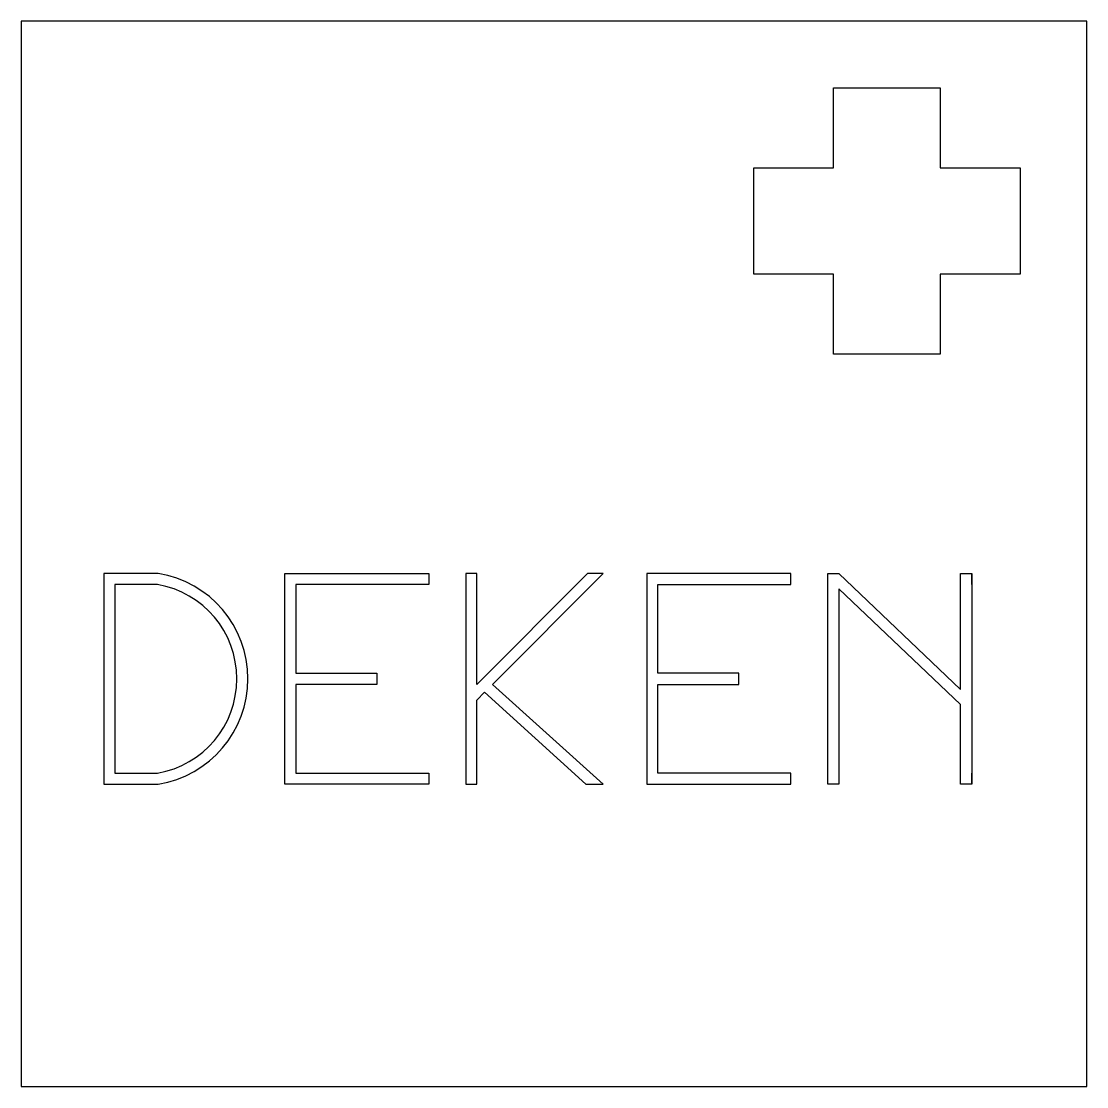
# Model space of a CAD drawing. Extents: x -6 to 6, y -6 to 6.
import ezdxf

# ---------------------------------------------------------------- set-up
doc = ezdxf.new("R2010")
doc.units = 0
doc.header["$LTSCALE"] = 0.25
doc.layers.add('VEILIG', color=7, linetype='CONTINUOUS')

msp = doc.modelspace()

# ---------------------------------------------------------------- linework, layer by layer
at = {"layer": 'VEILIG', "color": 0}
for p, q in [((-6, 5.993), (-6, -6.007)), ((6, 5.993), (-6, 5.993)), ((6, -6.007), (6, 5.993)), ((4.705, -2.6), (4.705, -2.475)), ((-6, -6.007), (6, -6.007))]:
    msp.add_line(p, q, dxfattribs=at)
for points in [[(3.15, 5.243), (4.35, 5.243), (4.35, 4.343), (5.25, 4.343), (5.25, 3.143), (4.35, 3.143), (4.35, 2.243), (3.15, 2.243), (3.15, 3.143), (2.25, 3.143), (2.25, 4.343), (3.15, 4.343)], [(-2.907, -0.351), (-2.907, -1.351), (-1.994, -1.351), (-1.994, -1.476), (-2.907, -1.476), (-2.907, -2.475), (-1.409, -2.475), (-1.409, -2.6), (-3.032, -2.6), (-3.032, -0.226), (-1.409, -0.226), (-1.409, -0.351)], [(-0.869, -2.6), (-0.869, -1.653), (-0.781, -1.564), (0.359, -2.6), (0.552, -2.6), (-0.692, -1.476), (0.552, -0.226), (0.376, -0.226), (-0.869, -1.476), (-0.869, -0.226), (-0.994, -0.226), (-0.994, -2.6)], [(2.082, -1.351), (1.169, -1.351), (1.169, -0.351), (2.667, -0.351), (2.667, -0.226), (1.044, -0.226), (1.044, -2.6), (2.667, -2.6), (2.667, -2.475), (1.169, -2.475), (1.169, -1.476), (2.082, -1.476)], [(4.705, -0.351), (4.705, -0.226), (4.705, -2.6), (4.58, -2.6), (4.58, -1.704), (3.208, -0.399), (3.208, -2.6), (3.083, -2.6), (3.083, -0.226), (3.208, -0.226), (4.58, -1.532), (4.58, -0.226), (4.705, -0.226)]]:
    msp.add_lwpolyline(points, close=True, dxfattribs=at)
for points in [[(-5.07, -0.226), (-5.07, -2.6), (-4.457, -2.6, 0.850461), (-4.457, -0.226)], [(-4.945, -0.351), (-4.945, -2.475), (-4.467, -2.475, 0.842633), (-4.467, -0.351)]]:
    msp.add_lwpolyline(points, format="xyb", close=True, dxfattribs=at)

doc.saveas('drawing.dxf')
